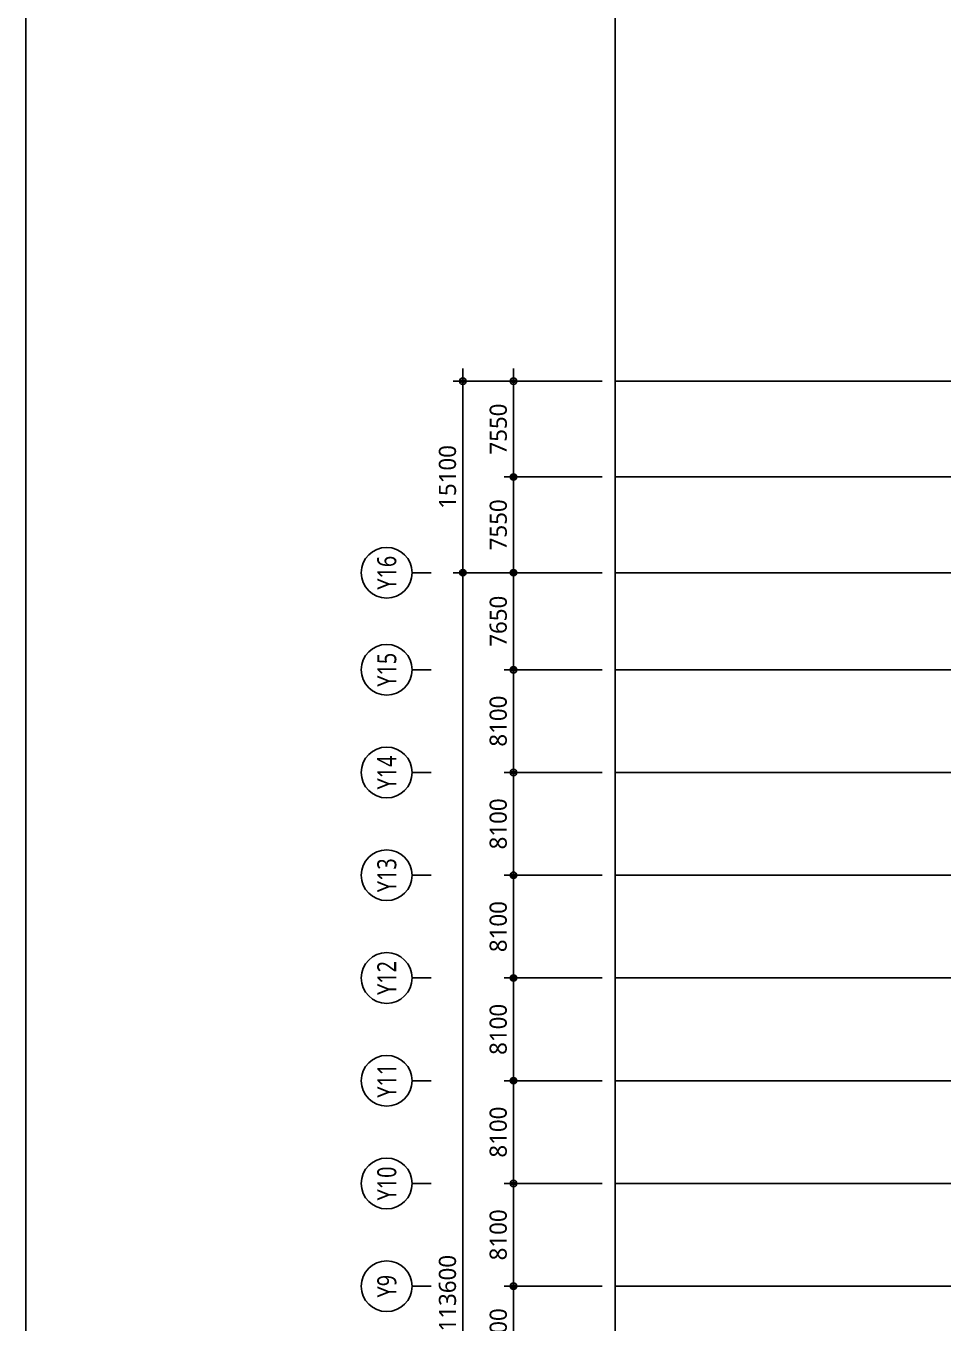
# Model space of a CAD drawing. Header units: millimetres. Extents: x 327808 to 2562540, y -728300 to 402793.
# Drawn here: x 685509 to 757813, y 221710 to 323971 of the extents above; entities that cross this region are included whole.
import ezdxf
from ezdxf.enums import TextEntityAlignment as Align

# ---------------------------------------------------------------- set-up
doc = ezdxf.new("R2010")
doc.units = ezdxf.units.MM
doc.header["$LTSCALE"] = 140
doc.linetypes.add('XS-기초$0$CONTINOUS', pattern=[0])
doc.layers.get('Defpoints').update_dxf_attribs({"color": 145})
for name, color, linetype in [('BUB', 7, 'Continuous'), ('DIM', 7, 'Continuous'), ('XS-기초$0$CEN-P', 14, 'XS-기초$0$CONTINOUS'), ('XS-기초$0$WALL', 11, 'Continuous')]:
    doc.layers.add(name, color=color, linetype=linetype)
doc.layers.add('TEXT', color=3, linetype='Continuous', lineweight=9)
doc.layers.add('XS-기초$0$DEFPOINT', color=144, linetype='Continuous', plot=False)
doc.styles.add('맑은고딕', font='malgun.ttf')
doc.dimstyles.new('DIM_500', dxfattribs={"dimscale": 500, "dimtxt": 2.7, "dimasz": 1, "dimexe": 1.5, "dimexo": 2, "dimgap": 1, "dimtad": 1, "dimdec": 0, "dimzin": 0, "dimdsep": 46, "dimtxsty": '맑은고딕', "dimblk1": 'DIMDOT', "dimblk2": 'DIMDOT', "dimsah": 1, "dimcen": 0.09, "dimdle": 2, "dimclrd": 7, "dimclre": 7, "dimclrt": 3, "dimadec": 0, "dimazin": 0, "dimtfac": 1, "dimtdec": 0, "dimtix": 1, "dimtmove": 2, "dimatfit": 3, "dimldrblk": 'DIMDOT', "dimfxl": 2, "dimtolj": 1, "dimtzin": 0, "dimarcsym": 0})

# ---------------------------------------------------------------- blocks, each defined once
blk = doc.blocks.new('DIMDOT')
at = {"layer": 'DIM', "linetype": 'Continuous'}
blk.add_line((-2, 0), (2, 0), dxfattribs=at)
for radius in [0.5, 0.25]:
    blk.add_circle((0, 0), radius, dxfattribs=at)
blk = doc.blocks.new('*D251')
at = {"layer": 'Defpoints', "color": 0, "transparency": 16777216}
for p in [(731950, 280864), (719950, 167264), (731950, 167264)]:
    blk.add_point(p, dxfattribs=at)
at = {"layer": 'DIM', "color": 7, "lineweight": -2, "transparency": 16777216}
for p, q in [((730950, 280864), (719200, 280864)), ((719950, 280364), (719950, 167764)), ((730950, 167264), (719200, 167264))]:
    blk.add_line(p, q, dxfattribs=at)
at = {"layer": 'DIM', "color": 7, "lineweight": -2, "transparency": 16777216, "xscale": 500, "yscale": 500, "zscale": 500}
for p, rotation in [((719950, 280864), 90), ((719950, 167264), 270)]:
    blk.add_blockref('DIMDOT', p, dxfattribs=dict(at, rotation=rotation))
at = {"layer": 'DIM', "color": 3, "transparency": 16777216, "insert": (718749, 224064), "char_height": 1350, "attachment_point": 5, "rotation": 90, "style": '맑은고딕'}
blk.add_mtext('\\A1;113600', dxfattribs=at)
blk = doc.blocks.new('*D253')
at = {"layer": 'Defpoints', "color": 0, "transparency": 16777216}
for p in [(719950, 295964), (731950, 295964), (731950, 280864)]:
    blk.add_point(p, dxfattribs=at)
at = {"layer": 'DIM', "color": 7, "lineweight": -2, "transparency": 16777216}
for p, q in [((730950, 295964), (719200, 295964)), ((719950, 281364), (719950, 295464)), ((730950, 280864), (719200, 280864))]:
    blk.add_line(p, q, dxfattribs=at)
at = {"layer": 'DIM', "color": 7, "lineweight": -2, "transparency": 16777216, "xscale": 500, "yscale": 500, "zscale": 500}
for p, rotation in [((719950, 295964), 90), ((719950, 280864), 270)]:
    blk.add_blockref('DIMDOT', p, dxfattribs=dict(at, rotation=rotation))
at = {"layer": 'DIM', "color": 3, "transparency": 16777216, "insert": (718749, 288414), "char_height": 1350, "attachment_point": 5, "rotation": 90, "style": '맑은고딕'}
blk.add_mtext('\\A1;15100', dxfattribs=at)
blk = doc.blocks.new('*D260')
at = {"layer": 'Defpoints', "color": 0, "transparency": 16777216}
for p in [(723950, 224614), (731950, 224614), (731950, 217114)]:
    blk.add_point(p, dxfattribs=at)
at = {"layer": 'DIM', "color": 7, "lineweight": -2, "transparency": 16777216}
for p, q in [((730950, 224614), (723200, 224614)), ((723950, 217614), (723950, 224114)), ((730950, 217114), (723200, 217114))]:
    blk.add_line(p, q, dxfattribs=at)
at = {"layer": 'DIM', "color": 7, "lineweight": -2, "transparency": 16777216, "xscale": 500, "yscale": 500, "zscale": 500}
for p, rotation in [((723950, 224614), 90), ((723950, 217114), 270)]:
    blk.add_blockref('DIMDOT', p, dxfattribs=dict(at, rotation=rotation))
at = {"layer": 'DIM', "color": 3, "transparency": 16777216, "insert": (722753, 220864), "char_height": 1350, "attachment_point": 5, "rotation": 90, "style": '맑은고딕'}
blk.add_mtext('\\A1;7500', dxfattribs=at)
blk = doc.blocks.new('*D261')
at = {"layer": 'Defpoints', "color": 0, "transparency": 16777216}
for p in [(723950, 232714), (731950, 232714), (731950, 224614)]:
    blk.add_point(p, dxfattribs=at)
at = {"layer": 'DIM', "color": 7, "lineweight": -2, "transparency": 16777216}
for p, q in [((730950, 232714), (723200, 232714)), ((723950, 225114), (723950, 232214)), ((730950, 224614), (723200, 224614))]:
    blk.add_line(p, q, dxfattribs=at)
at = {"layer": 'DIM', "color": 7, "lineweight": -2, "transparency": 16777216, "xscale": 500, "yscale": 500, "zscale": 500}
for p, rotation in [((723950, 232714), 90), ((723950, 224614), 270)]:
    blk.add_blockref('DIMDOT', p, dxfattribs=dict(at, rotation=rotation))
at = {"layer": 'DIM', "color": 3, "transparency": 16777216, "insert": (722749, 228664), "char_height": 1350, "attachment_point": 5, "rotation": 90, "style": '맑은고딕'}
blk.add_mtext('\\A1;8100', dxfattribs=at)
blk = doc.blocks.new('*D262')
at = {"layer": 'Defpoints', "color": 0, "transparency": 16777216}
for p in [(723950, 240814), (731950, 240814), (731950, 232714)]:
    blk.add_point(p, dxfattribs=at)
at = {"layer": 'DIM', "color": 7, "lineweight": -2, "transparency": 16777216}
for p, q in [((730950, 240814), (723200, 240814)), ((723950, 233214), (723950, 240314)), ((730950, 232714), (723200, 232714))]:
    blk.add_line(p, q, dxfattribs=at)
at = {"layer": 'DIM', "color": 7, "lineweight": -2, "transparency": 16777216, "xscale": 500, "yscale": 500, "zscale": 500}
for p, rotation in [((723950, 240814), 90), ((723950, 232714), 270)]:
    blk.add_blockref('DIMDOT', p, dxfattribs=dict(at, rotation=rotation))
at = {"layer": 'DIM', "color": 3, "transparency": 16777216, "insert": (722749, 236764), "char_height": 1350, "attachment_point": 5, "rotation": 90, "style": '맑은고딕'}
blk.add_mtext('\\A1;8100', dxfattribs=at)
blk = doc.blocks.new('*D263')
at = {"layer": 'Defpoints', "color": 0, "transparency": 16777216}
for p in [(723950, 248914), (731950, 248914), (731950, 240814)]:
    blk.add_point(p, dxfattribs=at)
at = {"layer": 'DIM', "color": 7, "lineweight": -2, "transparency": 16777216}
for p, q in [((730950, 248914), (723200, 248914)), ((723950, 241314), (723950, 248414)), ((730950, 240814), (723200, 240814))]:
    blk.add_line(p, q, dxfattribs=at)
at = {"layer": 'DIM', "color": 7, "lineweight": -2, "transparency": 16777216, "xscale": 500, "yscale": 500, "zscale": 500}
for p, rotation in [((723950, 248914), 90), ((723950, 240814), 270)]:
    blk.add_blockref('DIMDOT', p, dxfattribs=dict(at, rotation=rotation))
at = {"layer": 'DIM', "color": 3, "transparency": 16777216, "insert": (722749, 244864), "char_height": 1350, "attachment_point": 5, "rotation": 90, "style": '맑은고딕'}
blk.add_mtext('\\A1;8100', dxfattribs=at)
blk = doc.blocks.new('*D264')
at = {"layer": 'Defpoints', "color": 0, "transparency": 16777216}
for p in [(723950, 257014), (731950, 257014), (731950, 248914)]:
    blk.add_point(p, dxfattribs=at)
at = {"layer": 'DIM', "color": 7, "lineweight": -2, "transparency": 16777216}
for p, q in [((730950, 257014), (723200, 257014)), ((723950, 249414), (723950, 256514)), ((730950, 248914), (723200, 248914))]:
    blk.add_line(p, q, dxfattribs=at)
at = {"layer": 'DIM', "color": 7, "lineweight": -2, "transparency": 16777216, "xscale": 500, "yscale": 500, "zscale": 500}
for p, rotation in [((723950, 257014), 90), ((723950, 248914), 270)]:
    blk.add_blockref('DIMDOT', p, dxfattribs=dict(at, rotation=rotation))
at = {"layer": 'DIM', "color": 3, "transparency": 16777216, "insert": (722749, 252964), "char_height": 1350, "attachment_point": 5, "rotation": 90, "style": '맑은고딕'}
blk.add_mtext('\\A1;8100', dxfattribs=at)
blk = doc.blocks.new('*D265')
at = {"layer": 'Defpoints', "color": 0, "transparency": 16777216}
for p in [(723950, 265114), (731950, 265114), (731950, 257014)]:
    blk.add_point(p, dxfattribs=at)
at = {"layer": 'DIM', "color": 7, "lineweight": -2, "transparency": 16777216}
for p, q in [((730950, 265114), (723200, 265114)), ((723950, 257514), (723950, 264614)), ((730950, 257014), (723200, 257014))]:
    blk.add_line(p, q, dxfattribs=at)
at = {"layer": 'DIM', "color": 7, "lineweight": -2, "transparency": 16777216, "xscale": 500, "yscale": 500, "zscale": 500}
for p, rotation in [((723950, 265114), 90), ((723950, 257014), 270)]:
    blk.add_blockref('DIMDOT', p, dxfattribs=dict(at, rotation=rotation))
at = {"layer": 'DIM', "color": 3, "transparency": 16777216, "insert": (722749, 261064), "char_height": 1350, "attachment_point": 5, "rotation": 90, "style": '맑은고딕'}
blk.add_mtext('\\A1;8100', dxfattribs=at)
blk = doc.blocks.new('*D266')
at = {"layer": 'Defpoints', "color": 0, "transparency": 16777216}
for p in [(723950, 273214), (731950, 273214), (731950, 265114)]:
    blk.add_point(p, dxfattribs=at)
at = {"layer": 'DIM', "color": 7, "lineweight": -2, "transparency": 16777216}
for p, q in [((730950, 273214), (723200, 273214)), ((723950, 265614), (723950, 272714)), ((730950, 265114), (723200, 265114))]:
    blk.add_line(p, q, dxfattribs=at)
at = {"layer": 'DIM', "color": 7, "lineweight": -2, "transparency": 16777216, "xscale": 500, "yscale": 500, "zscale": 500}
for p, rotation in [((723950, 273214), 90), ((723950, 265114), 270)]:
    blk.add_blockref('DIMDOT', p, dxfattribs=dict(at, rotation=rotation))
at = {"layer": 'DIM', "color": 3, "transparency": 16777216, "insert": (722749, 269164), "char_height": 1350, "attachment_point": 5, "rotation": 90, "style": '맑은고딕'}
blk.add_mtext('\\A1;8100', dxfattribs=at)
blk = doc.blocks.new('*D267')
at = {"layer": 'Defpoints', "color": 0, "transparency": 16777216}
for p in [(723950, 280864), (731950, 280864), (731950, 273214)]:
    blk.add_point(p, dxfattribs=at)
at = {"layer": 'DIM', "color": 7, "lineweight": -2, "transparency": 16777216}
for p, q in [((730950, 280864), (723200, 280864)), ((723950, 273714), (723950, 280364)), ((730950, 273214), (723200, 273214))]:
    blk.add_line(p, q, dxfattribs=at)
at = {"layer": 'DIM', "color": 7, "lineweight": -2, "transparency": 16777216, "xscale": 500, "yscale": 500, "zscale": 500}
for p, rotation in [((723950, 280864), 90), ((723950, 273214), 270)]:
    blk.add_blockref('DIMDOT', p, dxfattribs=dict(at, rotation=rotation))
at = {"layer": 'DIM', "color": 3, "transparency": 16777216, "insert": (722753, 277039), "char_height": 1350, "attachment_point": 5, "rotation": 90, "style": '맑은고딕'}
blk.add_mtext('\\A1;7650', dxfattribs=at)
blk = doc.blocks.new('BUB')
at = {"layer": 'BUB'}
blk.add_line((0, 1500), (0, 0), dxfattribs=at)
blk.add_circle((0, 3500), 2000, dxfattribs=at)
blk = doc.blocks.new('*D268')
at = {"layer": 'Defpoints', "color": 0, "transparency": 16777216}
for p in [(731950, 288414), (723950, 280864), (731950, 280864)]:
    blk.add_point(p, dxfattribs=at)
at = {"layer": 'DIM', "color": 7, "lineweight": -2, "transparency": 16777216}
for p, q in [((730950, 288414), (723200, 288414)), ((723950, 287914), (723950, 281364)), ((730950, 280864), (723200, 280864))]:
    blk.add_line(p, q, dxfattribs=at)
at = {"layer": 'DIM', "color": 7, "lineweight": -2, "transparency": 16777216, "xscale": 500, "yscale": 500, "zscale": 500}
for p, rotation in [((723950, 288414), 90), ((723950, 280864), 270)]:
    blk.add_blockref('DIMDOT', p, dxfattribs=dict(at, rotation=rotation))
at = {"layer": 'DIM', "color": 3, "transparency": 16777216, "insert": (722753, 284639), "char_height": 1350, "attachment_point": 5, "rotation": 90, "style": '맑은고딕'}
blk.add_mtext('\\A1;7550', dxfattribs=at)
blk = doc.blocks.new('*D269')
at = {"layer": 'Defpoints', "color": 0, "transparency": 16777216}
for p in [(723950, 295964), (731950, 295964), (731950, 288414)]:
    blk.add_point(p, dxfattribs=at)
at = {"layer": 'DIM', "color": 7, "lineweight": -2, "transparency": 16777216}
for p, q in [((730950, 295964), (723200, 295964)), ((723950, 288914), (723950, 295464)), ((730950, 288414), (723200, 288414))]:
    blk.add_line(p, q, dxfattribs=at)
at = {"layer": 'DIM', "color": 7, "lineweight": -2, "transparency": 16777216, "xscale": 500, "yscale": 500, "zscale": 500}
for p, rotation in [((723950, 295964), 90), ((723950, 288414), 270)]:
    blk.add_blockref('DIMDOT', p, dxfattribs=dict(at, rotation=rotation))
at = {"layer": 'DIM', "color": 3, "transparency": 16777216, "insert": (722753, 292189), "char_height": 1350, "attachment_point": 5, "rotation": 90, "style": '맑은고딕'}
blk.add_mtext('\\A1;7550', dxfattribs=at)

msp = doc.modelspace()

# ---------------------------------------------------------------- linework, layer by layer
at = {"layer": 'XS-기초$0$CEN-P'}
for p, q in [((811850.4, 295963.9), (731950.4, 295963.9)), ((810710.4, 288413.9), (731950.4, 288413.9)), ((955930.4, 280863.9), (731950.4, 280863.9)), ((955930.4, 273213.9), (731950.4, 273213.9)), ((781350.4, 265113.9), (731950.4, 265113.9)), ((955930.4, 257013.9), (731950.4, 257013.9)), ((955930.4, 248913.9), (731950.4, 248913.9)), ((955930.4, 240813.9), (731950.4, 240813.9)), ((955930.4, 232713.9), (731950.4, 232713.9)), ((955930.4, 224613.9), (731950.4, 224613.9))]:
    msp.add_line(p, q, dxfattribs=at)
at = {"layer": 'XS-기초$0$DEFPOINT'}
msp.add_lwpolyline([(731950.4, 146453.9), (731950.4, 341453.9), (955930.4, 341453.9), (955930.4, 146453.9)], close=True, dxfattribs=at)
at = {"layer": 'XS-기초$0$WALL'}
msp.add_lwpolyline([(987888.1, 110176.4), (685509.1, 110176.4), (685509.1, 402793.4), (987888.1, 402793.4)], close=True, dxfattribs=at)

# ---------------------------------------------------------------- block references
at = {"layer": 'BUB', "rotation": 89.99999999999984}
for p in [(717450.4, 280863.9), (717450.4, 273213.9), (717450.4, 265113.9), (717450.4, 257013.9), (717450.4, 248913.9), (717450.4, 240813.9), (717450.4, 232713.9), (717450.4, 224613.9)]:
    msp.add_blockref('BUB', p, dxfattribs=at)

# ---------------------------------------------------------------- texts
at = {"layer": 'TEXT', "style": '맑은고딕', "width": 0.8}
for s, p in [('Y16', (713956.3, 280863.9)), ('Y15', (713956.3, 273213.9)), ('Y14', (713956.3, 265113.9)), ('Y13', (713956.3, 257013.9)), ('Y12', (713956.3, 248913.9)), ('Y11', (713956.3, 240813.9)), ('Y10', (713956.3, 232713.9)), ('Y9', (713956.3, 224613.9))]:
    msp.add_text(s, height=1500, rotation=90, dxfattribs=at).set_placement(p, align=Align.MIDDLE_CENTER)

# ---------------------------------------------------------------- dimensions: what is measured, and where the dimension line sits
at = {"layer": 'DIM'}
for base, p1, p2, angle, picture, middle in [((719950.4, 295963.9), (731950.4, 280863.9), (731950.4, 295963.9), 90, '*D253', (718748.8, 288413.9)), ((723950.4, 295963.9), (731950.4, 288413.9), (731950.4, 295963.9), 90, '*D269', (722752.9, 292188.9)), ((723950.4, 280863.9), (731950.4, 288413.9), (731950.4, 280863.9), 270, '*D268', (722752.9, 284638.9)), ((719950.4, 167263.9), (731950.4, 280863.9), (731950.4, 167263.9), 270, '*D251', (718748.8, 224063.9)), ((723950.4, 280863.9), (731950.4, 273213.9), (731950.4, 280863.9), 90, '*D267', (722752.9, 277038.9)), ((723950.4, 273213.9), (731950.4, 265113.9), (731950.4, 273213.9), 90, '*D266', (722748.8, 269163.9)), ((723950.4, 265113.9), (731950.4, 257013.9), (731950.4, 265113.9), 90, '*D265', (722748.8, 261063.9)), ((723950.4, 257013.9), (731950.4, 248913.9), (731950.4, 257013.9), 90, '*D264', (722748.8, 252963.9)), ((723950.4, 248913.9), (731950.4, 240813.9), (731950.4, 248913.9), 90, '*D263', (722748.8, 244863.9)), ((723950.4, 240813.9), (731950.4, 232713.9), (731950.4, 240813.9), 90, '*D262', (722748.8, 236763.9)), ((723950.4, 232713.9), (731950.4, 224613.9), (731950.4, 232713.9), 90, '*D261', (722748.8, 228663.9)), ((723950.4, 224613.9), (731950.4, 217113.9), (731950.4, 224613.9), 90, '*D260', (722752.9, 220863.9))]:
    dim = msp.add_linear_dim(base=base, p1=p1, p2=p2, angle=angle, dimstyle='DIM_500', dxfattribs=at)
    dim.commit()
    dim.dimension.update_dxf_attribs({"geometry": picture, "text_midpoint": middle})

doc.saveas('drawing.dxf')
